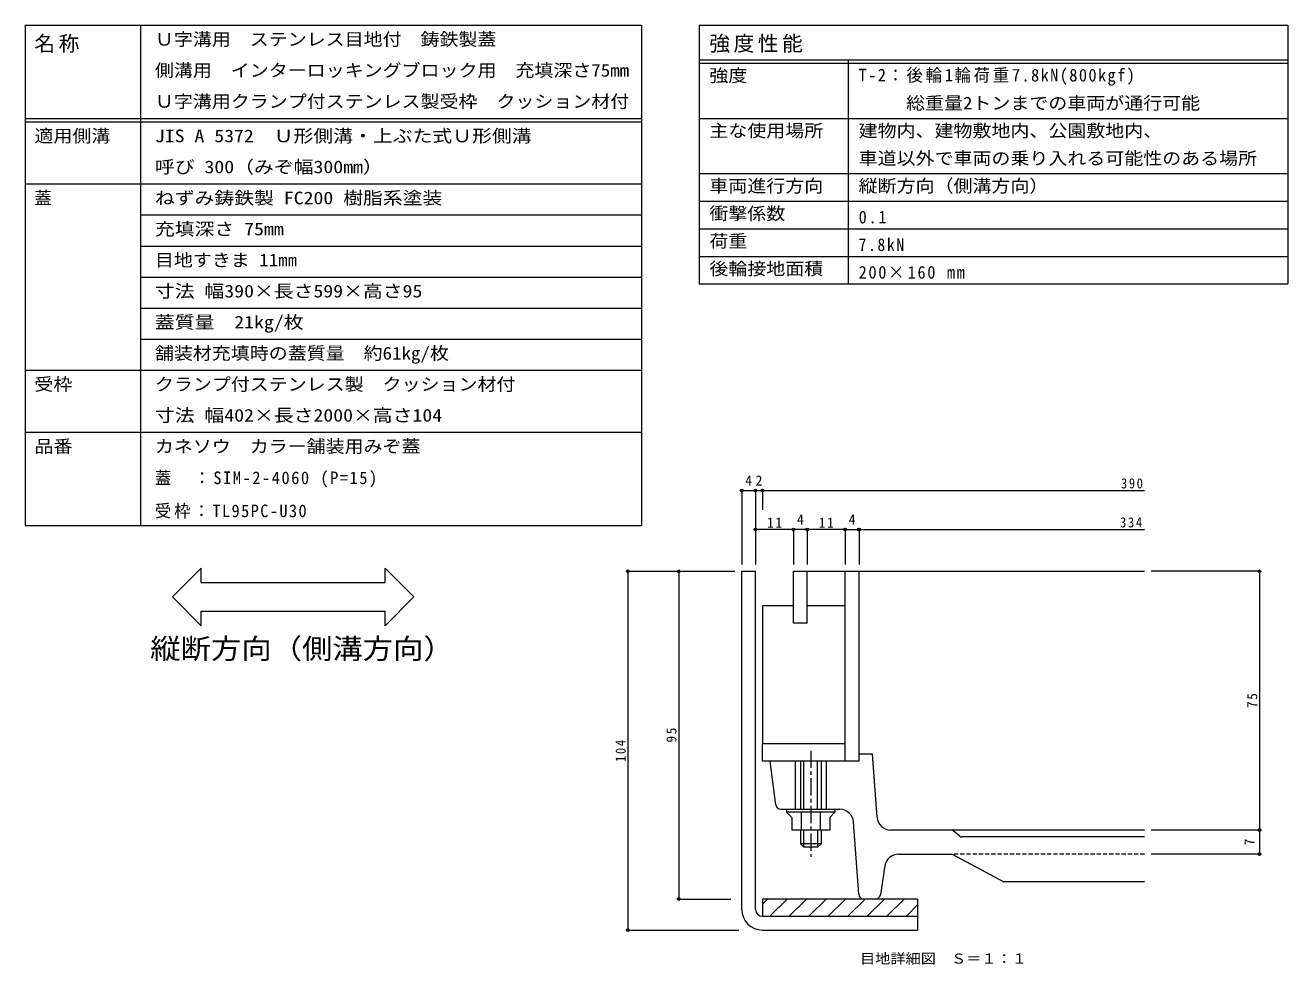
# Model space of a CAD drawing. Units: millimetres, scale not verified, with parts at other scales. Extents: x -1172 to 1153, y -824 to 816.
# Drawn here: x 55 to 1153, y -1 to 816 of the extents above; entities that cross this region are included whole.
import ezdxf
from ezdxf.enums import TextEntityAlignment as Align

# ---------------------------------------------------------------- set-up
doc = ezdxf.new("R2010")
doc.units = ezdxf.units.MM
doc.header["$LTSCALE"] = 3
doc.header["$PDMODE"] = 32
doc.header["$PDSIZE"] = 2.4
doc.linetypes.add('CHAIN1', pattern=[8, 5, -1, 1, -1])
doc.linetypes.add('DASHED1', pattern=[1.8, 1.2, -0.6])
for name, color, linetype, lineweight in [('4-5', 7, 'Continuous', 9), ('F-1_F-1ﾚｲﾔ', 2, 'Continuous', 9), ('F-2_F-2ﾚｲﾔ', 3, 'Continuous', 9), ('F-4_F-4ﾚｲﾔ', 7, 'Continuous', 9), ('F-5_F-5ﾚｲﾔ', 2, 'Continuous', 9), ('F-F_F-Fﾚｲﾔ', 3, 'Continuous', 9)]:
    doc.layers.add(name, color=color, linetype=linetype, lineweight=lineweight)
doc.styles.add('ＭＳ ゴシック', font='')
doc.styles.get('ＭＳ ゴシック').set_extended_font_data('MS Gothic')

msp = doc.modelspace()

# ---------------------------------------------------------------- linework, layer by layer
at = {"layer": '4-5'}
for p, q in [((183.276, 319.157), (208.276, 344.157)), ((208.276, 331.657), (208.276, 344.157)), ((393.224, 319.157), (368.224, 344.157)), ((368.224, 331.657), (368.224, 344.157)), ((208.276, 331.657), (368.224, 331.657)), ((183.276, 319.157), (208.276, 294.157)), ((393.224, 319.157), (368.224, 294.157)), ((208.276, 294.157), (208.276, 306.657)), ((208.276, 306.657), (368.224, 306.657)), ((368.224, 294.157), (368.224, 306.657))]:
    msp.add_line(p, q, dxfattribs=at)
at = {"layer": 'F-1_F-1ﾚｲﾔ'}
for p, q in [((678.511, 341.448), (690.511, 341.448)), ((678.511, 47.448), (678.511, 341.448)), ((690.511, 47.448), (690.511, 341.448)), ((696.511, 56.448), (696.511, 41.448)), ((831.511, 56.448), (696.511, 56.448)), ((700.913, 56.448), (696.511, 52.046)), ((717.884, 56.448), (702.884, 41.448)), ((734.854, 56.448), (719.854, 41.448)), ((751.825, 56.448), (736.825, 41.448)), ((768.795, 56.448), (753.795, 41.448)), ((785.766, 56.448), (770.766, 41.448)), ((802.737, 56.448), (787.737, 41.448)), ((819.707, 56.448), (804.707, 41.448)), ((831.511, 56.448), (831.511, 29.448)), ((831.511, 51.282), (821.678, 41.448)), ((696.511, 41.448), (831.511, 41.448)), ((696.511, 29.448), (831.511, 29.448))]:
    msp.add_line(p, q, dxfattribs=at)
for radius in [18, 6]:
    msp.add_arc((696.511, 47.448), radius, 180, 270, dxfattribs=at)
at = {"layer": 'F-2_F-2ﾚｲﾔ'}
for p, q in [((723.511, 341.448), (1028.775, 341.448)), ((735.511, 296.448), (735.511, 341.448)), ((768.511, 176.448), (768.511, 341.448)), ((780.511, 176.448), (780.511, 341.448)), ((696.511, 311.448), (696.511, 191.448)), ((723.511, 311.448), (696.511, 311.448)), ((768.511, 311.448), (735.511, 311.448)), ((768.511, 191.448), (696.511, 191.448)), ((708.019, 138.389), (703.261, 176.448)), ((725.011, 176.448), (725.011, 134.447)), ((729.511, 176.448), (729.511, 134.447)), ((732.511, 134.447), (732.511, 176.448)), ((744.511, 134.447), (744.511, 176.448)), ((747.511, 176.448), (747.511, 134.447)), ((752.011, 176.448), (752.011, 134.447)), ((792.12, 182.449), (780.511, 182.449)), ((796.237, 127.551), (792.12, 182.449)), ((712.484, 134.447), (763.767, 134.447)), ((717.511, 134.447), (717.511, 132.047)), ((759.511, 132.047), (717.511, 132.047)), ((717.511, 132.047), (721.936, 127.248)), ((730.224, 132.047), (730.224, 116.447)), ((746.799, 132.047), (746.799, 116.447)), ((759.511, 132.047), (755.086, 127.248)), ((759.511, 134.447), (759.511, 132.047)), ((721.936, 127.248), (721.936, 116.447)), ((780.213, 60.628), (775.736, 123.301)), ((729.511, 116.447), (729.511, 104.447)), ((732.511, 101.447), (732.511, 116.447)), ((744.511, 116.447), (744.511, 101.447)), ((747.511, 116.447), (747.511, 104.447)), ((1028.775, 116.448), (808.204, 116.448)), ((868.189, 111.106), (862.333, 115.791)), ((1028.775, 110.448), (870.063, 110.448)), ((747.511, 104.447), (729.511, 104.447)), ((732.511, 101.447), (729.511, 104.447)), ((744.511, 101.447), (732.511, 101.447)), ((747.511, 104.447), (744.511, 101.447)), ((814.806, 95.448), (861.511, 95.448)), ((861.511, 95.448), (906.511, 71.448)), ((802.946, 85.273), (799.098, 60.264)), ((1028.775, 71.448), (906.511, 71.448)), ((794.651, 56.448), (784.701, 56.448))]:
    msp.add_line(p, q, dxfattribs=at)
at = {"layer": 'F-2_F-2ﾚｲﾔ', "linetype": 'CHAIN1'}
msp.add_line((738.511, 185.448), (738.511, 93.069), dxfattribs=at)
at = {"layer": 'F-2_F-2ﾚｲﾔ', "linetype": 'DASHED1'}
msp.add_line((1028.775, 95.448), (861.511, 95.448), dxfattribs=at)
at = {"layer": 'F-2_F-2ﾚｲﾔ'}
for points in [[(735.511, 296.448), (723.511, 296.448), (723.511, 341.448)], [(780.511, 176.448), (696.511, 176.448), (696.511, 191.448)], [(755.086, 127.248), (755.086, 116.447), (721.936, 116.447)]]:
    msp.add_lwpolyline(points, dxfattribs=at)
for centre, radius, start, end in [((712.484, 138.947), 4.5, 187.12668, 270), ((763.767, 122.447), 12, 4.08583, 90), ((808.204, 128.448), 12, 184.28883, 270), ((860.459, 113.449), 3, 51.33894, 90), ((870.063, 113.449), 3, 231.33894, 270), ((814.806, 83.448), 12, 90, 171.254), ((784.701, 60.949), 4.5, 184.0858, 270), ((794.651, 60.949), 4.5, 270, 351.25363)]:
    msp.add_arc(centre, radius, start, end, dxfattribs=at)
at = {"layer": 'F-4_F-4ﾚｲﾔ'}
for p, q in [((678.511, 412.509), (678.511, 347.448)), ((678.511, 411.609), (690.511, 411.609)), ((690.511, 412.509), (690.511, 347.448)), ((690.511, 411.609), (696.511, 411.609)), ((696.511, 412.509), (696.511, 394.926)), ((696.511, 411.609), (1028.775, 411.609)), ((723.511, 377.7), (690.511, 377.7)), ((723.511, 378.6), (723.511, 347.448)), ((735.511, 377.7), (723.511, 377.7)), ((735.511, 378.6), (735.511, 347.448)), ((768.511, 377.7), (735.511, 377.7)), ((768.511, 378.6), (768.511, 347.448)), ((768.511, 377.7), (780.511, 377.7)), ((780.511, 378.6), (780.511, 347.448)), ((780.511, 377.7), (1028.775, 377.7)), ((578.551, 341.448), (672.511, 341.448)), ((579.451, 341.448), (579.451, 29.448)), ((623.649, 341.448), (623.649, 56.448)), ((1129.771, 341.448), (1034.775, 341.448)), ((1128.871, 341.448), (1128.871, 116.448)), ((1129.771, 116.448), (1034.775, 116.448)), ((1128.871, 116.448), (1128.871, 95.448)), ((1129.771, 95.448), (1034.775, 95.448)), ((622.749, 56.448), (668.875, 56.448)), ((578.551, 29.448), (676.07, 29.448))]:
    msp.add_line(p, q, dxfattribs=at)
for p in [(678.511, 411.609), (690.511, 411.609), (696.511, 411.609), (690.511, 377.7), (723.511, 377.7), (735.511, 377.7), (768.511, 377.7), (780.511, 377.7), (579.451, 341.448), (623.649, 341.448), (1128.871, 341.448), (1128.871, 116.448), (1128.871, 95.448), (623.649, 56.448), (579.451, 29.448)]:
    msp.add_point(p, dxfattribs=at)
at = {"layer": 'F-F_F-Fﾚｲﾔ', "color": 7}
for p, q in [((55.268, 816.339), (591.338, 816.339)), ((55.268, 816.339), (55.268, 381.339)), ((155.641, 816.339), (155.641, 381.339)), ((591.338, 816.339), (591.338, 381.339)), ((641.36, 816.339), (641.36, 591.339)), ((641.36, 816.339), (1153.446, 816.339)), ((1153.446, 816.339), (1153.446, 591.339)), ((641.36, 786.339), (1153.446, 786.339)), ((641.36, 783.339), (1153.446, 783.339)), ((771.182, 786.339), (771.182, 591.339)), ((55.268, 735.339), (591.338, 735.339)), ((55.268, 732.339), (591.338, 732.339)), ((641.36, 735.339), (1153.446, 735.339)), ((641.36, 687.339), (1153.446, 687.339)), ((55.268, 678.339), (591.338, 678.339)), ((641.36, 663.339), (1153.446, 663.339)), ((155.641, 651.339), (591.338, 651.339)), ((641.36, 639.339), (1153.446, 639.339)), ((155.641, 624.339), (591.338, 624.339)), ((641.36, 615.339), (1153.446, 615.339)), ((155.641, 597.339), (591.338, 597.339)), ((641.36, 591.339), (1153.446, 591.339)), ((155.641, 570.339), (591.338, 570.339)), ((155.641, 543.339), (591.338, 543.339)), ((55.268, 516.339), (591.338, 516.339)), ((55.268, 462.339), (591.338, 462.339)), ((55.268, 381.339), (591.338, 381.339))]:
    msp.add_line(p, q, dxfattribs=at)

# ---------------------------------------------------------------- texts
at = {"layer": '4-5', "color": 6, "style": 'ＭＳ ゴシック', "width": 1.1}
msp.add_text('縦断方向（側溝方向）', height=17.6, dxfattribs=at).set_placement((163.952, 260.118), align=Align.BOTTOM_LEFT)
at = {"layer": 'F-4_F-4ﾚｲﾔ', "color": 2, "style": 'ＭＳ ゴシック'}
for s, p in [('4', (681.511, 413.409)), ('2', (690.511, 413.409)), ('4', (726.511, 379.5)), ('4', (771.511, 379.5))]:
    msp.add_text(s, height=8.798, dxfattribs=at).set_placement(p, align=Align.BOTTOM_LEFT)
msp.add_text('7', height=8.798, rotation=90, dxfattribs=at).set_placement((1127.071, 102.948), align=Align.BOTTOM_LEFT)
at = {"layer": 'F-4_F-4ﾚｲﾔ', "color": 2, "char_height": 8.798, "attachment_point": 7, "style": 'ＭＳ ゴシック'}
for s, insert in [('\\T1.27;\\W0.9;390', (1008.397, 413.409)), ('\\T1.27;\\W0.95;11', (700.636, 379.5)), ('\\T1.27;\\W0.95;11', (745.636, 379.5)), ('\\T1.27;\\W0.9;334', (1007.627, 379.5))]:
    msp.add_mtext(s, dxfattribs=dict(at, insert=insert))
at = {"layer": 'F-4_F-4ﾚｲﾔ', "color": 2, "char_height": 8.798, "attachment_point": 7, "rotation": 90, "style": 'ＭＳ ゴシック'}
for s, insert in [('\\T1.27;\\W0.95;75', (1127.071, 222.573)), ('\\T1.27;\\W0.95;95', (621.849, 192.573)), ('\\T1.27;\\W0.9;104', (577.651, 175.698))]:
    msp.add_mtext(s, dxfattribs=dict(at, insert=insert))
at = {"layer": 'F-5_F-5ﾚｲﾔ', "style": 'ＭＳ ゴシック', "width": 1.1}
msp.add_text('目地詳細図\u3000Ｓ＝１：１', height=8.798, dxfattribs=at).set_placement((781.368, -2.392), align=Align.BOTTOM_LEFT)
at = {"layer": 'F-F_F-Fﾚｲﾔ', "style": 'ＭＳ ゴシック'}
for s, width, p in [('Ｕ字溝用\u3000ステンレス目地付\u3000鋳鉄製蓋', 1.1, (168.041, 795.339)), ('側溝用\u3000インターロッキングブロック用\u3000充填深さ75mm', 1.1, (168.041, 768.339)), ('強度', 1.1, (650.36, 763.839)), ('Ｕ字溝用クランプ付ステンレス製受枠\u3000クッション材付', 1.1, (168.041, 741.339)), ('\u3000\u3000 総重量2トンまでの車両が通行可能', 1.1, (780.182, 739.839)), ('適用側溝', 1.1, (63.253, 711.339)), ('JIS A 5372\u3000Ｕ形側溝・上ぶた式Ｕ形側溝', 1.15, (168.041, 711.339)), ('主な使用場所', 1.1, (650.36, 715.839)), ('建物内、建物敷地内、公園敷地内、', 1.1, (780.182, 715.839)), ('車道以外で車両の乗り入れる可能性のある場所', 1.1, (780.182, 691.839)), ('呼び 300（みぞ幅300mm）', 1.15, (168.041, 684.339)), ('車両進行方向', 1.1, (650.36, 667.839)), ('縦断方向（側溝方向）', 1.1, (780.182, 667.839)), ('ねずみ鋳鉄製 FC200 樹脂系塗装', 1.15, (168.041, 657.338)), ('衝撃係数', 1.1, (650.36, 643.839)), ('充填深さ 75mm', 1.15, (168.041, 630.339)), ('荷重', 1.1, (650.36, 619.839)), ('目地すきま 11㎜', 1.1, (168.041, 603.339)), ('後輪接地面積', 1.1, (650.36, 595.839)), ('寸法 幅390×長さ599×高さ95', 1.15, (168.041, 576.339)), ('蓋質量\u300021kg/枚', 1.15, (168.041, 549.339)), ('舗装材充填時の蓋質量\u3000約61kg/枚', 1.1, (168.041, 522.339)), ('受枠', 1.1, (63.253, 495.339)), ('クランプ付ステンレス製\u3000クッション材付', 1.1, (168.041, 495.339)), ('寸法 幅402×長さ2000×高さ104', 1.15, (168.041, 468.339)), ('品番', 1.1, (63.253, 441.339)), ('カネソウ\u3000カラー舗装用みぞ蓋', 1.1, (168.041, 441.339))]:
    msp.add_text(s, height=11, dxfattribs=dict(at, width=width)).set_placement(p, align=Align.BOTTOM_LEFT)
msp.add_text('蓋', height=11, dxfattribs=at).set_placement((63.253, 657.338), align=Align.BOTTOM_LEFT)
at = {"layer": 'F-F_F-Fﾚｲﾔ', "attachment_point": 7, "style": 'ＭＳ ゴシック'}
for s, insert, char_height in [('\\T1.17;名称', (63.253, 792.339), 13.2), ('\\T1.17;強度性能', (650.36, 792.339), 13.2), ('\\T1.17;\\W0.95;T-2：後輪1輪荷重7.8kN(800kgf)', (780.182, 763.839), 11), ('\\T1.21;\\W0.95;0.1', (780.182, 643.839), 11), ('\\T1.22;\\W0.9;7.8kN', (780.182, 619.839), 11), ('\\T1.2;\\W0.95;200×160\\~mm', (780.182, 595.839), 11), ('\\T1.19;\\W0.95;蓋\u3000：SIM-2-4060\\~(P=15)', (168.041, 414.339), 11), ('\\T1.17;\\W0.95;受枠：TL95PC-U30', (168.041, 387.339), 11)]:
    msp.add_mtext(s, dxfattribs=dict(at, insert=insert, char_height=char_height))

doc.saveas('drawing.dxf')
